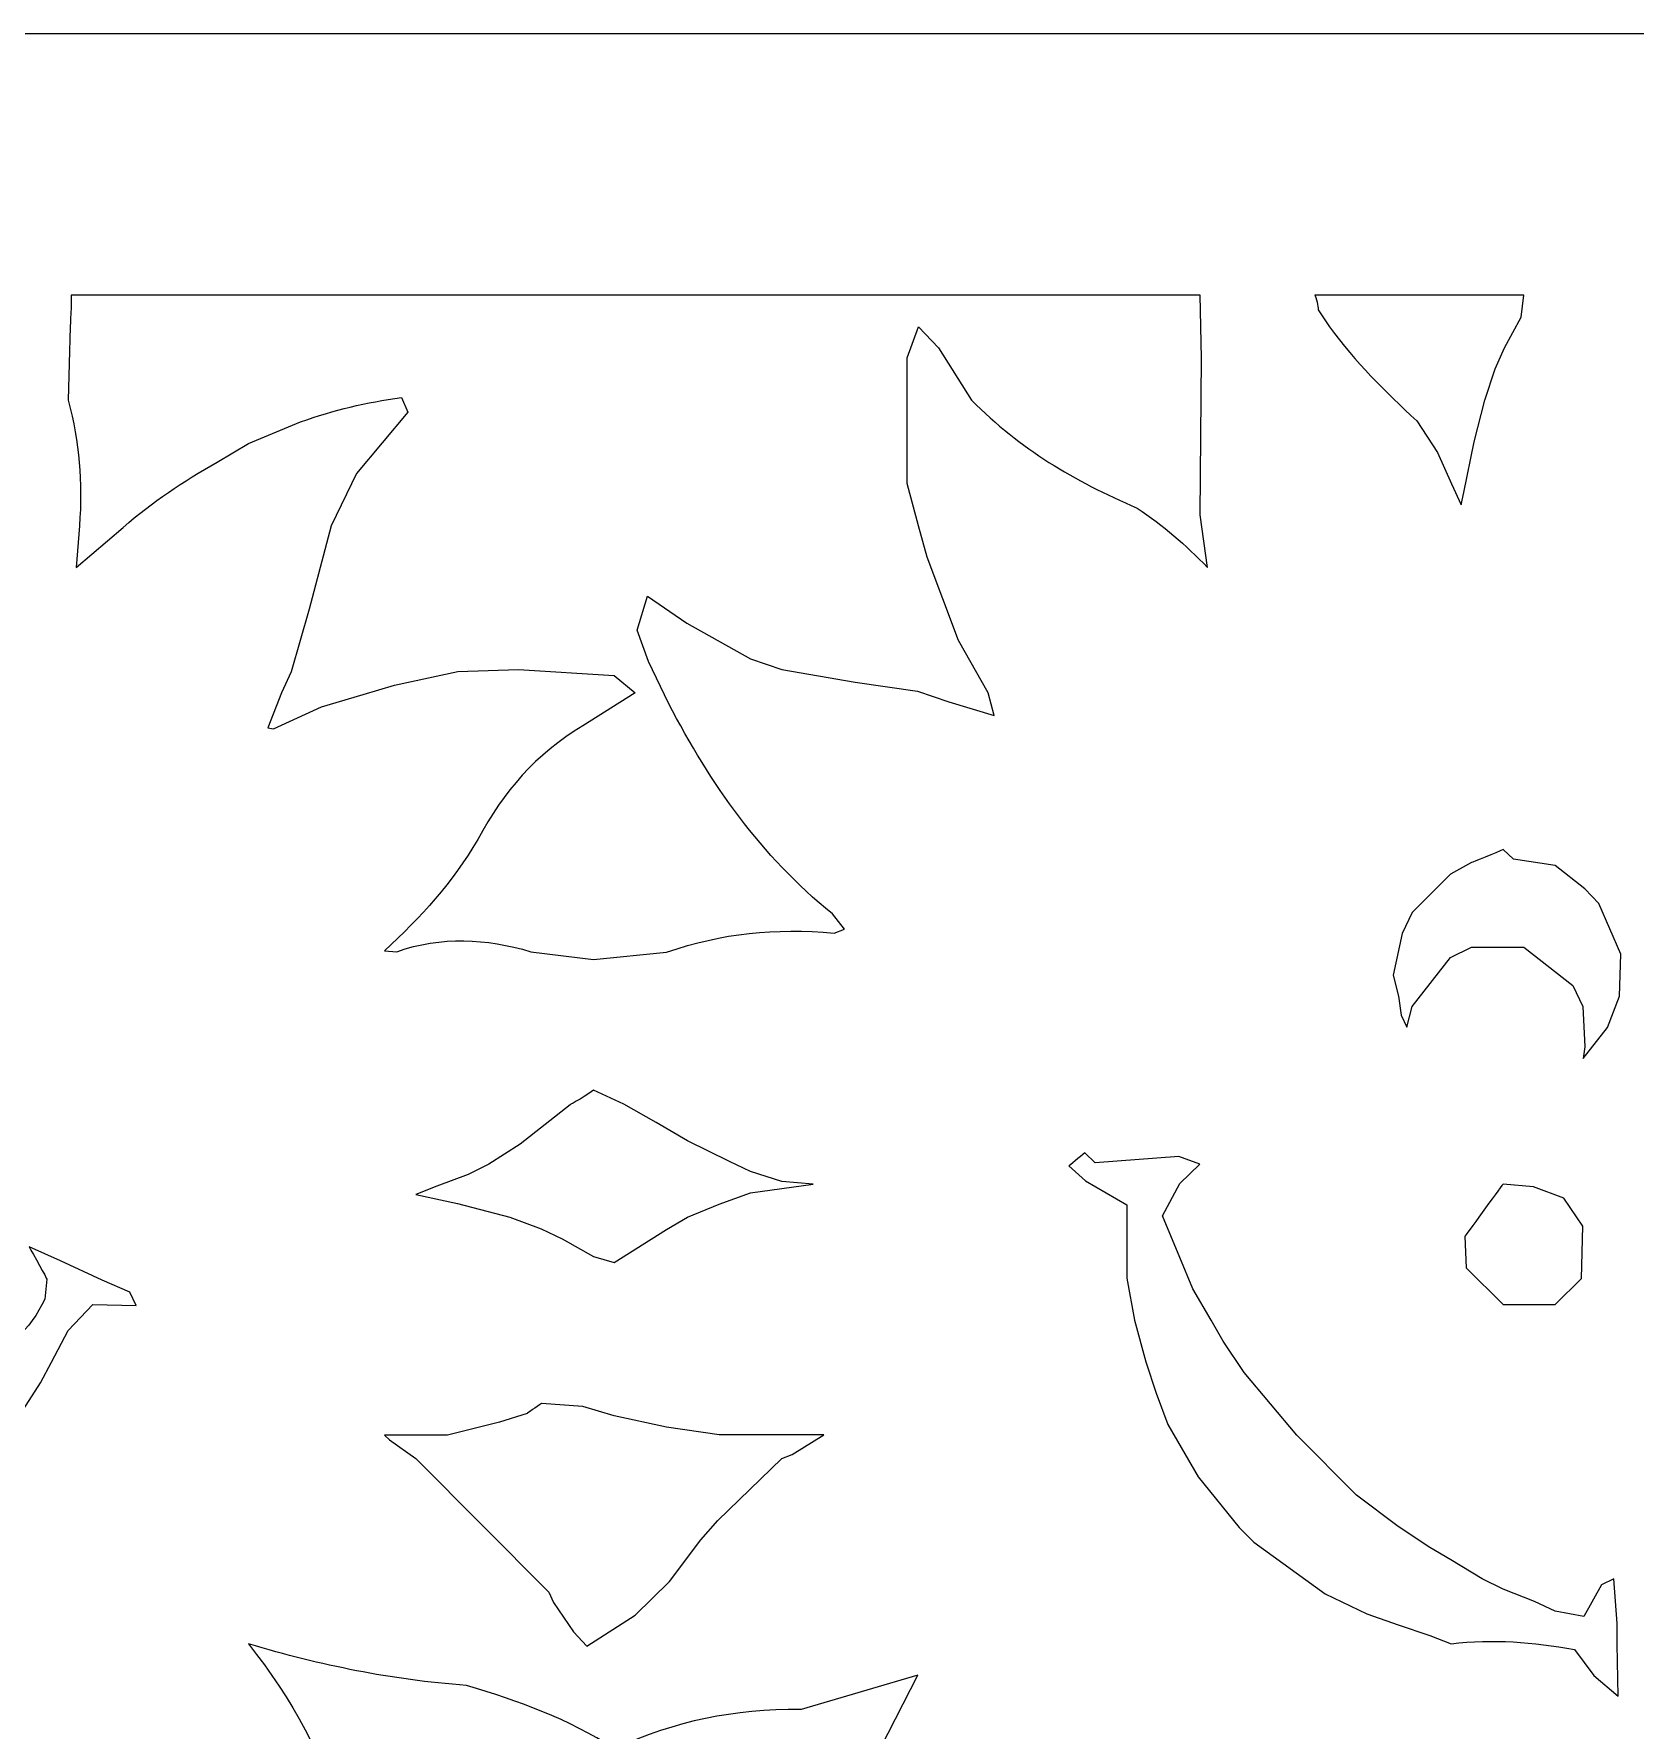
# Model space of a CAD drawing. Header units: centimetres. Extents: x -13.8 to 13.8, y -13.7 to 13.7.
# Drawn here: x 10.575 to 12.334, y -2.726 to -0.862 of the extents above; entities that cross this region are included whole.
import ezdxf

# ---------------------------------------------------------------- set-up
doc = ezdxf.new("R2010")
doc.units = ezdxf.units.CM
doc.header["$MEASUREMENT"] = 0
doc.layers.add('Layer 1', color=7, linetype='Continuous')

msp = doc.modelspace()

# ---------------------------------------------------------------- linework, layer by layer
at = {"layer": 'Layer 1', "lineweight": 0}
msp.add_lwpolyline([(0.73523, -13.67105), (13.55625, -13.67105), (13.55625, -0.86165), (0.73523, -0.86165), (0.73523, -13.67105)], close=True, dxfattribs=at)
at = {"layer": 'Layer 1', "color": 7, "lineweight": 0}
for points, knots in [([(10.61532, -1.14872), (10.61532, -1.14872), (11.85606, -1.14872), (11.85606, -1.14872), (11.85606, -1.14872), (11.85606, -1.14872), (11.85775, -1.21807), (11.85775, -1.21807), (11.85775, -1.21807), (11.85775, -1.21807), (11.85606, -1.39008), (11.85606, -1.39008), (11.85606, -1.39008), (11.85606, -1.39008), (11.86442, -1.448), (11.86442, -1.448), (11.86442, -1.448), (11.84005, -1.42284), (11.81603, -1.40209), (11.7869, -1.38265), (11.7869, -1.38265), (11.71755, -1.35294), (11.65868, -1.31807), (11.60497, -1.26414), (11.60497, -1.26414), (11.60497, -1.26414), (11.56877, -1.20662), (11.56877, -1.20662), (11.56877, -1.20662), (11.56877, -1.20662), (11.54668, -1.18357), (11.54668, -1.18357), (11.54668, -1.18357), (11.54668, -1.18357), (11.5343, -1.21767), (11.5343, -1.21767), (11.5343, -1.21767), (11.5343, -1.21767), (11.5343, -1.3556), (11.5343, -1.3556), (11.5343, -1.3556), (11.5343, -1.3556), (11.54668, -1.40209), (11.54668, -1.40209), (11.54668, -1.40209), (11.54668, -1.40209), (11.55621, -1.43657), (11.55621, -1.43657), (11.55621, -1.43657), (11.55621, -1.43657), (11.59069, -1.5282), (11.59069, -1.5282), (11.59069, -1.5282), (11.59069, -1.5282), (11.62308, -1.58572), (11.62308, -1.58572), (11.62308, -1.58572), (11.62308, -1.58572), (11.62975, -1.61067), (11.62975, -1.61067), (11.62975, -1.61067), (11.62975, -1.61067), (11.58003, -1.59543), (11.58003, -1.59543), (11.58003, -1.59543), (11.58003, -1.59543), (11.54555, -1.58381), (11.54555, -1.58381), (11.54555, -1.58381), (11.54555, -1.58381), (11.47697, -1.5741), (11.47697, -1.5741), (11.47697, -1.5741), (11.47697, -1.5741), (11.3964, -1.56), (11.3964, -1.56), (11.3964, -1.56), (11.3964, -1.56), (11.3619, -1.5482), (11.3619, -1.5482), (11.3619, -1.5482), (11.3619, -1.5482), (11.29218, -1.50915), (11.29218, -1.50915), (11.29218, -1.50915), (11.29218, -1.50915), (11.24892, -1.47962), (11.24892, -1.47962), (11.24892, -1.47962), (11.24892, -1.47962), (11.23749, -1.51695), (11.23749, -1.51695), (11.23749, -1.51695), (11.23749, -1.51695), (11.24987, -1.55143), (11.24987, -1.55143), (11.24987, -1.55143), (11.24987, -1.55143), (11.27196, -1.59715), (11.27196, -1.59715), (11.27196, -1.59715), (11.319, -1.68724), (11.37253, -1.76384), (11.45198, -1.82861), (11.45198, -1.82861), (11.45198, -1.82861), (11.46532, -1.84536), (11.46532, -1.84536), (11.46532, -1.84536), (11.46532, -1.84536), (11.45389, -1.84975), (11.45389, -1.84975), (11.45389, -1.84975), (11.38891, -1.84403), (11.33139, -1.84956), (11.26985, -1.87071), (11.26985, -1.87071), (11.26985, -1.87071), (11.18947, -1.87873), (11.18947, -1.87873), (11.18947, -1.87873), (11.18947, -1.87873), (11.1207, -1.87016), (11.1207, -1.87016), (11.1207, -1.87016), (11.07077, -1.8555), (11.02278, -1.85301), (10.97325, -1.87016), (10.97325, -1.87016), (10.97325, -1.87016), (10.9597, -1.86921), (10.9597, -1.86921), (10.9597, -1.86921), (10.99992, -1.83206), (11.03439, -1.79454), (11.06238, -1.74673), (11.06238, -1.74673), (11.09077, -1.69379), (11.12583, -1.65338), (11.17782, -1.62195), (11.17782, -1.62195), (11.17782, -1.62195), (11.23534, -1.58575), (11.23534, -1.58575), (11.23534, -1.58575), (11.23534, -1.58575), (11.21229, -1.56651), (11.21229, -1.56651), (11.21229, -1.56651), (11.21229, -1.56651), (11.10696, -1.56021), (11.10696, -1.56021), (11.10696, -1.56021), (11.10696, -1.56021), (11.04028, -1.5623), (11.04028, -1.5623), (11.04028, -1.5623), (11.04028, -1.5623), (10.97093, -1.57717), (10.97093, -1.57717), (10.97093, -1.57717), (10.97093, -1.57717), (10.93645, -1.58765), (10.93645, -1.58765), (10.93645, -1.58765), (10.93645, -1.58765), (10.89073, -1.60099), (10.89073, -1.60099), (10.89073, -1.60099), (10.89073, -1.60099), (10.83795, -1.62517), (10.83795, -1.62517), (10.83795, -1.62517), (10.83795, -1.62517), (10.83147, -1.62403), (10.83147, -1.62403), (10.83147, -1.62403), (10.83147, -1.62403), (10.84652, -1.58574), (10.84652, -1.58574), (10.84652, -1.58574), (10.84652, -1.58574), (10.85718, -1.56269), (10.85718, -1.56269), (10.85718, -1.56269), (10.85718, -1.56269), (10.87718, -1.49374), (10.87718, -1.49374), (10.87718, -1.49374), (10.87718, -1.49374), (10.90136, -1.40211), (10.90136, -1.40211), (10.90136, -1.40211), (10.90136, -1.40211), (10.92898, -1.34459), (10.92898, -1.34459), (10.92898, -1.34459), (10.92898, -1.34459), (10.98536, -1.27733), (10.98536, -1.27733), (10.98536, -1.27733), (10.98536, -1.27733), (10.97851, -1.26114), (10.97851, -1.26114), (10.97851, -1.26114), (10.93927, -1.26667), (10.90461, -1.27466), (10.86765, -1.28802), (10.86765, -1.28802), (10.86765, -1.28802), (10.81031, -1.31183), (10.81031, -1.31183), (10.81031, -1.31183), (10.81031, -1.31183), (10.77583, -1.33223), (10.77583, -1.33223), (10.77583, -1.33223), (10.73831, -1.35374), (10.70497, -1.37567), (10.67259, -1.40385), (10.67259, -1.40385), (10.67259, -1.40385), (10.62078, -1.44804), (10.62078, -1.44804), (10.62078, -1.44804), (10.62078, -1.44804), (10.62459, -1.40213), (10.62459, -1.40213), (10.62459, -1.40213), (10.628, -1.35374), (10.62459, -1.31127), (10.61221, -1.2642), (10.61221, -1.2642), (10.61221, -1.2642), (10.61433, -1.18363), (10.61433, -1.18363), (10.61433, -1.18363), (10.61437, -1.18359), (10.61609, -1.15499), (10.61532, -1.14872)], [0, 0, 0, 0, 0.0163934, 0.0163934, 0.0163934, 0.0163934, 0.0327869, 0.0327869, 0.0327869, 0.0327869, 0.0491803, 0.0491803, 0.0491803, 0.0491803, 0.0655738, 0.0655738, 0.0655738, 0.0655738, 0.0819672, 0.0819672, 0.0819672, 0.0819672, 0.0983607, 0.0983607, 0.0983607, 0.0983607, 0.1147541, 0.1147541, 0.1147541, 0.1147541, 0.1311475, 0.1311475, 0.1311475, 0.1311475, 0.147541, 0.147541, 0.147541, 0.147541, 0.1639344, 0.1639344, 0.1639344, 0.1639344, 0.1803279, 0.1803279, 0.1803279, 0.1803279, 0.1967213, 0.1967213, 0.1967213, 0.1967213, 0.2131148, 0.2131148, 0.2131148, 0.2131148, 0.2295082, 0.2295082, 0.2295082, 0.2295082, 0.2459016, 0.2459016, 0.2459016, 0.2459016, 0.2622951, 0.2622951, 0.2622951, 0.2622951, 0.2786885, 0.2786885, 0.2786885, 0.2786885, 0.295082, 0.295082, 0.295082, 0.295082, 0.3114754, 0.3114754, 0.3114754, 0.3114754, 0.3278689, 0.3278689, 0.3278689, 0.3278689, 0.3442623, 0.3442623, 0.3442623, 0.3442623, 0.3606557, 0.3606557, 0.3606557, 0.3606557, 0.3770492, 0.3770492, 0.3770492, 0.3770492, 0.3934426, 0.3934426, 0.3934426, 0.3934426, 0.4098361, 0.4098361, 0.4098361, 0.4098361, 0.4262295, 0.4262295, 0.4262295, 0.4262295, 0.442623, 0.442623, 0.442623, 0.442623, 0.4590164, 0.4590164, 0.4590164, 0.4590164, 0.4754098, 0.4754098, 0.4754098, 0.4754098, 0.4918033, 0.4918033, 0.4918033, 0.4918033, 0.5081967, 0.5081967, 0.5081967, 0.5081967, 0.5245902, 0.5245902, 0.5245902, 0.5245902, 0.5409836, 0.5409836, 0.5409836, 0.5409836, 0.557377, 0.557377, 0.557377, 0.557377, 0.5737705, 0.5737705, 0.5737705, 0.5737705, 0.5901639, 0.5901639, 0.5901639, 0.5901639, 0.6065574, 0.6065574, 0.6065574, 0.6065574, 0.6229508, 0.6229508, 0.6229508, 0.6229508, 0.6393443, 0.6393443, 0.6393443, 0.6393443, 0.6557377, 0.6557377, 0.6557377, 0.6557377, 0.6721311, 0.6721311, 0.6721311, 0.6721311, 0.6885246, 0.6885246, 0.6885246, 0.6885246, 0.704918, 0.704918, 0.704918, 0.704918, 0.7213115, 0.7213115, 0.7213115, 0.7213115, 0.7377049, 0.7377049, 0.7377049, 0.7377049, 0.7540984, 0.7540984, 0.7540984, 0.7540984, 0.7704918, 0.7704918, 0.7704918, 0.7704918, 0.7868852, 0.7868852, 0.7868852, 0.7868852, 0.8032787, 0.8032787, 0.8032787, 0.8032787, 0.8196721, 0.8196721, 0.8196721, 0.8196721, 0.8360656, 0.8360656, 0.8360656, 0.8360656, 0.852459, 0.852459, 0.852459, 0.852459, 0.8688525, 0.8688525, 0.8688525, 0.8688525, 0.8852459, 0.8852459, 0.8852459, 0.8852459, 0.9016393, 0.9016393, 0.9016393, 0.9016393, 0.9180328, 0.9180328, 0.9180328, 0.9180328, 0.9344262, 0.9344262, 0.9344262, 0.9344262, 0.9508197, 0.9508197, 0.9508197, 0.9508197, 0.9672131, 0.9672131, 0.9672131, 0.9672131, 1, 1, 1, 1]), ([(11.98234, -1.14872), (11.98234, -1.14872), (12.21208, -1.14872), (12.21208, -1.14872), (12.21208, -1.14872), (12.21208, -1.14872), (12.20904, -1.1729), (12.20904, -1.1729), (12.20904, -1.1729), (12.20904, -1.1729), (12.19076, -1.20661), (12.19076, -1.20661), (12.19076, -1.20661), (12.19076, -1.20661), (12.18047, -1.22984), (12.18047, -1.22984), (12.18047, -1.22984), (12.18047, -1.22984), (12.16904, -1.26413), (12.16904, -1.26413), (12.16904, -1.26413), (12.16904, -1.26413), (12.15742, -1.31004), (12.15742, -1.31004), (12.15742, -1.31004), (12.15742, -1.31004), (12.14599, -1.36547), (12.14599, -1.36547), (12.14599, -1.36547), (12.14599, -1.36547), (12.14313, -1.37899), (12.14313, -1.37899), (12.14313, -1.37899), (12.14313, -1.37899), (12.13247, -1.35594), (12.13247, -1.35594), (12.13247, -1.35594), (12.13247, -1.35594), (12.11704, -1.32146), (12.11704, -1.32146), (12.11704, -1.32146), (12.11704, -1.32146), (12.09437, -1.28698), (12.09437, -1.28698), (12.09437, -1.28698), (12.05913, -1.25422), (12.02711, -1.22258), (11.99854, -1.18353), (11.99854, -1.18353), (11.99854, -1.18353), (11.98597, -1.16467), (11.98597, -1.16467), (11.98597, -1.16467), (11.98597, -1.16472), (11.98502, -1.15499), (11.98234, -1.14872)], [0, 0, 0, 0, 0.0666667, 0.0666667, 0.0666667, 0.0666667, 0.1333333, 0.1333333, 0.1333333, 0.1333333, 0.2, 0.2, 0.2, 0.2, 0.2666667, 0.2666667, 0.2666667, 0.2666667, 0.3333333, 0.3333333, 0.3333333, 0.3333333, 0.4, 0.4, 0.4, 0.4, 0.4666667, 0.4666667, 0.4666667, 0.4666667, 0.5333333, 0.5333333, 0.5333333, 0.5333333, 0.6, 0.6, 0.6, 0.6, 0.6666667, 0.6666667, 0.6666667, 0.6666667, 0.7333333, 0.7333333, 0.7333333, 0.7333333, 0.8, 0.8, 0.8, 0.8, 0.8666667, 0.8666667, 0.8666667, 0.8666667, 1, 1, 1, 1]), ([(12.18904, -1.75773), (12.18904, -1.75773), (12.20047, -1.76839), (12.20047, -1.76839), (12.20047, -1.76839), (12.20047, -1.76839), (12.24619, -1.77545), (12.24619, -1.77545), (12.24619, -1.77545), (12.24619, -1.77545), (12.27895, -1.80117), (12.27895, -1.80117), (12.27895, -1.80117), (12.27895, -1.80117), (12.29419, -1.81736), (12.29419, -1.81736), (12.29419, -1.81736), (12.29419, -1.81736), (12.31837, -1.87298), (12.31837, -1.87298), (12.31837, -1.87298), (12.31837, -1.87298), (12.31723, -1.9191), (12.31723, -1.9191), (12.31723, -1.9191), (12.31723, -1.9191), (12.30389, -1.95358), (12.30389, -1.95358), (12.30389, -1.95358), (12.30389, -1.95358), (12.27722, -1.98768), (12.27722, -1.98768), (12.27722, -1.98768), (12.27722, -1.98768), (12.27894, -1.97453), (12.27894, -1.97453), (12.27894, -1.97453), (12.27894, -1.97453), (12.27685, -1.9305), (12.27685, -1.9305), (12.27685, -1.9305), (12.27685, -1.9305), (12.26561, -1.90727), (12.26561, -1.90727), (12.26561, -1.90727), (12.26561, -1.90727), (12.21187, -1.86536), (12.21187, -1.86536), (12.21187, -1.86536), (12.21187, -1.86536), (12.15454, -1.86537), (12.15454, -1.86537), (12.15454, -1.86537), (12.15454, -1.86537), (12.13149, -1.87661), (12.13149, -1.87661), (12.13149, -1.87661), (12.13149, -1.87661), (12.08939, -1.93053), (12.08939, -1.93053), (12.08939, -1.93053), (12.08939, -1.93053), (12.08349, -1.9532), (12.08349, -1.9532), (12.08349, -1.9532), (12.08349, -1.9532), (12.07701, -1.94005), (12.07701, -1.94005), (12.07701, -1.94005), (12.07701, -1.94005), (12.07434, -1.91909), (12.07434, -1.91909), (12.07434, -1.91909), (12.07434, -1.91909), (12.06844, -1.89602), (12.06844, -1.89602), (12.06844, -1.89602), (12.06844, -1.89602), (12.07815, -1.85011), (12.07815, -1.85011), (12.07815, -1.85011), (12.07815, -1.85011), (12.08939, -1.82706), (12.08939, -1.82706), (12.08939, -1.82706), (12.08939, -1.82706), (12.13149, -1.78496), (12.13149, -1.78496), (12.13149, -1.78496), (12.13149, -1.78496), (12.15454, -1.77221), (12.15454, -1.77221), (12.15454, -1.77221), (12.15456, -1.77223), (12.18314, -1.76099), (12.18904, -1.75773)], [0, 0, 0, 0, 0.04, 0.04, 0.04, 0.04, 0.08, 0.08, 0.08, 0.08, 0.12, 0.12, 0.12, 0.12, 0.16, 0.16, 0.16, 0.16, 0.2, 0.2, 0.2, 0.2, 0.24, 0.24, 0.24, 0.24, 0.28, 0.28, 0.28, 0.28, 0.32, 0.32, 0.32, 0.32, 0.36, 0.36, 0.36, 0.36, 0.4, 0.4, 0.4, 0.4, 0.44, 0.44, 0.44, 0.44, 0.48, 0.48, 0.48, 0.48, 0.52, 0.52, 0.52, 0.52, 0.56, 0.56, 0.56, 0.56, 0.6, 0.6, 0.6, 0.6, 0.64, 0.64, 0.64, 0.64, 0.68, 0.68, 0.68, 0.68, 0.72, 0.72, 0.72, 0.72, 0.76, 0.76, 0.76, 0.76, 0.8, 0.8, 0.8, 0.8, 0.84, 0.84, 0.84, 0.84, 0.88, 0.88, 0.88, 0.88, 0.92, 0.92, 0.92, 0.92, 1, 1, 1, 1]), ([(11.18949, -2.02216), (11.18949, -2.02216), (11.22301, -2.03759), (11.22301, -2.03759), (11.22301, -2.03759), (11.22301, -2.03759), (11.25844, -2.05799), (11.25844, -2.05799), (11.25844, -2.05799), (11.25844, -2.05799), (11.29292, -2.07799), (11.29292, -2.07799), (11.29292, -2.07799), (11.29292, -2.07799), (11.31578, -2.08942), (11.31578, -2.08942), (11.31578, -2.08942), (11.31578, -2.08942), (11.33883, -2.10066), (11.33883, -2.10066), (11.33883, -2.10066), (11.33883, -2.10066), (11.36188, -2.11153), (11.36188, -2.11153), (11.36188, -2.11153), (11.36188, -2.11153), (11.39638, -2.12277), (11.39638, -2.12277), (11.39638, -2.12277), (11.39638, -2.12277), (11.43086, -2.12563), (11.43086, -2.12563), (11.43086, -2.12563), (11.43086, -2.12563), (11.36191, -2.13516), (11.36191, -2.13516), (11.36191, -2.13516), (11.36191, -2.13516), (11.32743, -2.14754), (11.32743, -2.14754), (11.32743, -2.14754), (11.32743, -2.14754), (11.29295, -2.16201), (11.29295, -2.16201), (11.29295, -2.16201), (11.29295, -2.16201), (11.26988, -2.17553), (11.26988, -2.17553), (11.26988, -2.17553), (11.26988, -2.17553), (11.21236, -2.21173), (11.21236, -2.21173), (11.21236, -2.21173), (11.21236, -2.21173), (11.1895, -2.20525), (11.1895, -2.20525), (11.1895, -2.20525), (11.1895, -2.20525), (11.15502, -2.18583), (11.15502, -2.18583), (11.15502, -2.18583), (11.15502, -2.18583), (11.13195, -2.17459), (11.13195, -2.17459), (11.13195, -2.17459), (11.13195, -2.17459), (11.09747, -2.162), (11.09747, -2.162), (11.09747, -2.162), (11.09747, -2.162), (11.03992, -2.14695), (11.03992, -2.14695), (11.03992, -2.14695), (11.03992, -2.14695), (10.99439, -2.13687), (10.99439, -2.13687), (10.99439, -2.13687), (10.99439, -2.13687), (11.01725, -2.12772), (11.01725, -2.12772), (11.01725, -2.12772), (11.01725, -2.12772), (11.05173, -2.11515), (11.05173, -2.11515), (11.05173, -2.11515), (11.05173, -2.11515), (11.07438, -2.10353), (11.07438, -2.10353), (11.07438, -2.10353), (11.07438, -2.10353), (11.10886, -2.08181), (11.10886, -2.08181), (11.10886, -2.08181), (11.10886, -2.08181), (11.16373, -2.03837), (11.16373, -2.03837), (11.16373, -2.03837), (11.16378, -2.03835), (11.18436, -2.02692), (11.18949, -2.02216)], [0, 0, 0, 0, 0.0384615, 0.0384615, 0.0384615, 0.0384615, 0.0769231, 0.0769231, 0.0769231, 0.0769231, 0.1153846, 0.1153846, 0.1153846, 0.1153846, 0.1538462, 0.1538462, 0.1538462, 0.1538462, 0.1923077, 0.1923077, 0.1923077, 0.1923077, 0.2307692, 0.2307692, 0.2307692, 0.2307692, 0.2692308, 0.2692308, 0.2692308, 0.2692308, 0.3076923, 0.3076923, 0.3076923, 0.3076923, 0.3461538, 0.3461538, 0.3461538, 0.3461538, 0.3846154, 0.3846154, 0.3846154, 0.3846154, 0.4230769, 0.4230769, 0.4230769, 0.4230769, 0.4615385, 0.4615385, 0.4615385, 0.4615385, 0.5, 0.5, 0.5, 0.5, 0.5384615, 0.5384615, 0.5384615, 0.5384615, 0.5769231, 0.5769231, 0.5769231, 0.5769231, 0.6153846, 0.6153846, 0.6153846, 0.6153846, 0.6538462, 0.6538462, 0.6538462, 0.6538462, 0.6923077, 0.6923077, 0.6923077, 0.6923077, 0.7307692, 0.7307692, 0.7307692, 0.7307692, 0.7692308, 0.7692308, 0.7692308, 0.7692308, 0.8076923, 0.8076923, 0.8076923, 0.8076923, 0.8461538, 0.8461538, 0.8461538, 0.8461538, 0.8846154, 0.8846154, 0.8846154, 0.8846154, 0.9230769, 0.9230769, 0.9230769, 0.9230769, 1, 1, 1, 1]), ([(11.72956, -2.09111), (11.72956, -2.09111), (11.74099, -2.10235), (11.74099, -2.10235), (11.74099, -2.10235), (11.74099, -2.10235), (11.83262, -2.09513), (11.83262, -2.09513), (11.83262, -2.09513), (11.83262, -2.09513), (11.85585, -2.10349), (11.85585, -2.10349), (11.85585, -2.10349), (11.85585, -2.10349), (11.83376, -2.12484), (11.83376, -2.12484), (11.83376, -2.12484), (11.83376, -2.12484), (11.81471, -2.16027), (11.81471, -2.16027), (11.81471, -2.16027), (11.81471, -2.16027), (11.83376, -2.20618), (11.83376, -2.20618), (11.83376, -2.20618), (11.83376, -2.20618), (11.84823, -2.24066), (11.84823, -2.24066), (11.84823, -2.24066), (11.84823, -2.24066), (11.86823, -2.27514), (11.86823, -2.27514), (11.86823, -2.27514), (11.86823, -2.27514), (11.88157, -2.29819), (11.88157, -2.29819), (11.88157, -2.29819), (11.88157, -2.29819), (11.90464, -2.33267), (11.90464, -2.33267), (11.90464, -2.33267), (11.90464, -2.33267), (11.96237, -2.40162), (11.96237, -2.40162), (11.96237, -2.40162), (11.96237, -2.40162), (12.02809, -2.46734), (12.02809, -2.46734), (12.02809, -2.46734), (12.02809, -2.46734), (12.074, -2.50182), (12.074, -2.50182), (12.074, -2.50182), (12.074, -2.50182), (12.10848, -2.52505), (12.10848, -2.52505), (12.10848, -2.52505), (12.10848, -2.52505), (12.13155, -2.53839), (12.13155, -2.53839), (12.13155, -2.53839), (12.13155, -2.53839), (12.16603, -2.55935), (12.16603, -2.55935), (12.16603, -2.55935), (12.16603, -2.55935), (12.18908, -2.57078), (12.18908, -2.57078), (12.18908, -2.57078), (12.18908, -2.57078), (12.22356, -2.5843), (12.22356, -2.5843), (12.22356, -2.5843), (12.22356, -2.5843), (12.24623, -2.59496), (12.24623, -2.59496), (12.24623, -2.59496), (12.24623, -2.59496), (12.27803, -2.60086), (12.27803, -2.60086), (12.27803, -2.60086), (12.27803, -2.60086), (12.29727, -2.56601), (12.29727, -2.56601), (12.29727, -2.56601), (12.29727, -2.56601), (12.31079, -2.55934), (12.31079, -2.55934), (12.31079, -2.55934), (12.31079, -2.55934), (12.3146, -2.60829), (12.3146, -2.60829), (12.3146, -2.60829), (12.3146, -2.60829), (12.3146, -2.63115), (12.3146, -2.63115), (12.3146, -2.63115), (12.3146, -2.63115), (12.31555, -2.6883), (12.31555, -2.6883), (12.31555, -2.6883), (12.31555, -2.6883), (12.28869, -2.66565), (12.28869, -2.66565), (12.28869, -2.66565), (12.28869, -2.66565), (12.26773, -2.63707), (12.26773, -2.63707), (12.26773, -2.63707), (12.22143, -2.6285), (12.17878, -2.62527), (12.13189, -2.63059), (12.13189, -2.63059), (12.13189, -2.63059), (12.10845, -2.62144), (12.10845, -2.62144), (12.10845, -2.62144), (12.10845, -2.62144), (12.07397, -2.61001), (12.07397, -2.61001), (12.07397, -2.61001), (12.07397, -2.61001), (12.03949, -2.59763), (12.03949, -2.59763), (12.03949, -2.59763), (12.03949, -2.59763), (11.99358, -2.57572), (11.99358, -2.57572), (11.99358, -2.57572), (11.99358, -2.57572), (11.9151, -2.51913), (11.9151, -2.51913), (11.9151, -2.51913), (11.9151, -2.51913), (11.89891, -2.50294), (11.89891, -2.50294), (11.89891, -2.50294), (11.89891, -2.50294), (11.85414, -2.4473), (11.85414, -2.4473), (11.85414, -2.4473), (11.85414, -2.4473), (11.82062, -2.38978), (11.82062, -2.38978), (11.82062, -2.38978), (11.82062, -2.38978), (11.80787, -2.3553), (11.80787, -2.3553), (11.80787, -2.3553), (11.80787, -2.3553), (11.79644, -2.32101), (11.79644, -2.32101), (11.79644, -2.32101), (11.79644, -2.32101), (11.78406, -2.2751), (11.78406, -2.2751), (11.78406, -2.2751), (11.78406, -2.2751), (11.77549, -2.2288), (11.77549, -2.2288), (11.77549, -2.2288), (11.77549, -2.2288), (11.77549, -2.14823), (11.77549, -2.14823), (11.77549, -2.14823), (11.77549, -2.14823), (11.73033, -2.12214), (11.73033, -2.12214), (11.73033, -2.12214), (11.73033, -2.12214), (11.71205, -2.10558), (11.71205, -2.10558), (11.71205, -2.10558), (11.71202, -2.10561), (11.7248, -2.09513), (11.72956, -2.09111)], [0, 0, 0, 0, 0.0222222, 0.0222222, 0.0222222, 0.0222222, 0.0444444, 0.0444444, 0.0444444, 0.0444444, 0.0666667, 0.0666667, 0.0666667, 0.0666667, 0.0888889, 0.0888889, 0.0888889, 0.0888889, 0.1111111, 0.1111111, 0.1111111, 0.1111111, 0.1333333, 0.1333333, 0.1333333, 0.1333333, 0.1555556, 0.1555556, 0.1555556, 0.1555556, 0.1777778, 0.1777778, 0.1777778, 0.1777778, 0.2, 0.2, 0.2, 0.2, 0.2222222, 0.2222222, 0.2222222, 0.2222222, 0.2444444, 0.2444444, 0.2444444, 0.2444444, 0.2666667, 0.2666667, 0.2666667, 0.2666667, 0.2888889, 0.2888889, 0.2888889, 0.2888889, 0.3111111, 0.3111111, 0.3111111, 0.3111111, 0.3333333, 0.3333333, 0.3333333, 0.3333333, 0.3555556, 0.3555556, 0.3555556, 0.3555556, 0.3777778, 0.3777778, 0.3777778, 0.3777778, 0.4, 0.4, 0.4, 0.4, 0.4222222, 0.4222222, 0.4222222, 0.4222222, 0.4444444, 0.4444444, 0.4444444, 0.4444444, 0.4666667, 0.4666667, 0.4666667, 0.4666667, 0.4888889, 0.4888889, 0.4888889, 0.4888889, 0.5111111, 0.5111111, 0.5111111, 0.5111111, 0.5333333, 0.5333333, 0.5333333, 0.5333333, 0.5555556, 0.5555556, 0.5555556, 0.5555556, 0.5777778, 0.5777778, 0.5777778, 0.5777778, 0.6, 0.6, 0.6, 0.6, 0.6222222, 0.6222222, 0.6222222, 0.6222222, 0.6444444, 0.6444444, 0.6444444, 0.6444444, 0.6666667, 0.6666667, 0.6666667, 0.6666667, 0.6888889, 0.6888889, 0.6888889, 0.6888889, 0.7111111, 0.7111111, 0.7111111, 0.7111111, 0.7333333, 0.7333333, 0.7333333, 0.7333333, 0.7555556, 0.7555556, 0.7555556, 0.7555556, 0.7777778, 0.7777778, 0.7777778, 0.7777778, 0.8, 0.8, 0.8, 0.8, 0.8222222, 0.8222222, 0.8222222, 0.8222222, 0.8444444, 0.8444444, 0.8444444, 0.8444444, 0.8666667, 0.8666667, 0.8666667, 0.8666667, 0.8888889, 0.8888889, 0.8888889, 0.8888889, 0.9111111, 0.9111111, 0.9111111, 0.9111111, 0.9333333, 0.9333333, 0.9333333, 0.9333333, 0.9555556, 0.9555556, 0.9555556, 0.9555556, 1, 1, 1, 1]), ([(12.18904, -2.12561), (12.18904, -2.12561), (12.22256, -2.12865), (12.22256, -2.12865), (12.22256, -2.12865), (12.22256, -2.12865), (12.2559, -2.14103), (12.2559, -2.14103), (12.2559, -2.14103), (12.2559, -2.14103), (12.27686, -2.1717), (12.27686, -2.1717), (12.27686, -2.1717), (12.27686, -2.1717), (12.27514, -2.22925), (12.27514, -2.22925), (12.27514, -2.22925), (12.27514, -2.22925), (12.24619, -2.25783), (12.24619, -2.25783), (12.24619, -2.25783), (12.24619, -2.25783), (12.18904, -2.25782), (12.18904, -2.25782), (12.18904, -2.25782), (12.18904, -2.25782), (12.14866, -2.21763), (12.14866, -2.21763), (12.14866, -2.21763), (12.14866, -2.21763), (12.14694, -2.18315), (12.14694, -2.18315), (12.14694, -2.18315), (12.14694, -2.18313), (12.18427, -2.1317), (12.18904, -2.12561)], [0, 0, 0, 0, 0.1, 0.1, 0.1, 0.1, 0.2, 0.2, 0.2, 0.2, 0.3, 0.3, 0.3, 0.3, 0.4, 0.4, 0.4, 0.4, 0.5, 0.5, 0.5, 0.5, 0.6, 0.6, 0.6, 0.6, 0.7, 0.7, 0.7, 0.7, 0.8, 0.8, 0.8, 0.8, 1, 1, 1, 1]), ([(10.5692, -2.19456), (10.5692, -2.19456), (10.60368, -2.20999), (10.60368, -2.20999), (10.60368, -2.20999), (10.60368, -2.20999), (10.6494, -2.23095), (10.6494, -2.23095), (10.6494, -2.23095), (10.6494, -2.23095), (10.68007, -2.24447), (10.68007, -2.24447), (10.68007, -2.24447), (10.68007, -2.24447), (10.68674, -2.25894), (10.68674, -2.25894), (10.68674, -2.25894), (10.68674, -2.25894), (10.63911, -2.2578), (10.63911, -2.2578), (10.63911, -2.2578), (10.63911, -2.2578), (10.61223, -2.28656), (10.61223, -2.28656), (10.61223, -2.28656), (10.61223, -2.28656), (10.59395, -2.32104), (10.59395, -2.32104), (10.59395, -2.32104), (10.59395, -2.32104), (10.58157, -2.34409), (10.58157, -2.34409), (10.58157, -2.34409), (10.58157, -2.34409), (10.55948, -2.37857), (10.55948, -2.37857), (10.55948, -2.37857), (10.55948, -2.37857), (10.55472, -2.38981), (10.55472, -2.38981), (10.55472, -2.38981), (10.55472, -2.38981), (10.48995, -2.45725), (10.48995, -2.45725), (10.48995, -2.45725), (10.48995, -2.45725), (10.46595, -2.47876), (10.46595, -2.47876), (10.46595, -2.47876), (10.46595, -2.47876), (10.43126, -2.50183), (10.43126, -2.50183), (10.43126, -2.50183), (10.43126, -2.50183), (10.40821, -2.51421), (10.40821, -2.51421), (10.40821, -2.51421), (10.40821, -2.51421), (10.38516, -2.52506), (10.38516, -2.52506), (10.38516, -2.52506), (10.38516, -2.52506), (10.35068, -2.5363), (10.35068, -2.5363), (10.35068, -2.5363), (10.35068, -2.5363), (10.30477, -2.54773), (10.30477, -2.54773), (10.30477, -2.54773), (10.30477, -2.54773), (10.2019, -2.55212), (10.2019, -2.55212), (10.2019, -2.55212), (10.2019, -2.55212), (10.1556, -2.55043), (10.1556, -2.55043), (10.1556, -2.55043), (10.1556, -2.55043), (10.13255, -2.54128), (10.13255, -2.54128), (10.13255, -2.54128), (10.13255, -2.54128), (10.09807, -2.52985), (10.09807, -2.52985), (10.09807, -2.52985), (10.09807, -2.52985), (10.06359, -2.5171), (10.06359, -2.5171), (10.06359, -2.5171), (10.06359, -2.5171), (10.04036, -2.50681), (10.04036, -2.50681), (10.04036, -2.50681), (10.04036, -2.50681), (9.9594, -2.52224), (9.9594, -2.52224), (9.9594, -2.52224), (9.9594, -2.52224), (9.94493, -2.51425), (9.94493, -2.51425), (9.94493, -2.51425), (9.94493, -2.51425), (9.96017, -2.48186), (9.96017, -2.48186), (9.96017, -2.48186), (9.96017, -2.48186), (9.97351, -2.44738), (9.97351, -2.44738), (9.97351, -2.44738), (9.97351, -2.44738), (9.98703, -2.41671), (9.98703, -2.41671), (9.98703, -2.41671), (9.98703, -2.41671), (10.0015, -2.41023), (10.0015, -2.41023), (10.0015, -2.41023), (10.0015, -2.41023), (10.04037, -2.4609), (10.04037, -2.4609), (10.04037, -2.4609), (10.04037, -2.4609), (10.08667, -2.47024), (10.08667, -2.47024), (10.08667, -2.47024), (10.08667, -2.47024), (10.13277, -2.47023), (10.13277, -2.47023), (10.13277, -2.47023), (10.13277, -2.47023), (10.1442, -2.45843), (10.1442, -2.45843), (10.1442, -2.45843), (10.1442, -2.45843), (10.22458, -2.45615), (10.22458, -2.45615), (10.22458, -2.45615), (10.22458, -2.45615), (10.2703, -2.44432), (10.2703, -2.44432), (10.2703, -2.44432), (10.2703, -2.44432), (10.30478, -2.43403), (10.30478, -2.43403), (10.30478, -2.43403), (10.30478, -2.43403), (10.33926, -2.42165), (10.33926, -2.42165), (10.33926, -2.42165), (10.33926, -2.42165), (10.37374, -2.40337), (10.37374, -2.40337), (10.37374, -2.40337), (10.37374, -2.40337), (10.39679, -2.39271), (10.39679, -2.39271), (10.39679, -2.39271), (10.39679, -2.39271), (10.4427, -2.3689), (10.4427, -2.3689), (10.4427, -2.3689), (10.4427, -2.3689), (10.51165, -2.32299), (10.51165, -2.32299), (10.51165, -2.32299), (10.54575, -2.30794), (10.57012, -2.28605), (10.58653, -2.25192), (10.58653, -2.25192), (10.58653, -2.25192), (10.58881, -2.23001), (10.58881, -2.23001), (10.58881, -2.23001), (10.58884, -2.22999), (10.57341, -2.20141), (10.5692, -2.19456)], [0, 0, 0, 0, 0.0222222, 0.0222222, 0.0222222, 0.0222222, 0.0444444, 0.0444444, 0.0444444, 0.0444444, 0.0666667, 0.0666667, 0.0666667, 0.0666667, 0.0888889, 0.0888889, 0.0888889, 0.0888889, 0.1111111, 0.1111111, 0.1111111, 0.1111111, 0.1333333, 0.1333333, 0.1333333, 0.1333333, 0.1555556, 0.1555556, 0.1555556, 0.1555556, 0.1777778, 0.1777778, 0.1777778, 0.1777778, 0.2, 0.2, 0.2, 0.2, 0.2222222, 0.2222222, 0.2222222, 0.2222222, 0.2444444, 0.2444444, 0.2444444, 0.2444444, 0.2666667, 0.2666667, 0.2666667, 0.2666667, 0.2888889, 0.2888889, 0.2888889, 0.2888889, 0.3111111, 0.3111111, 0.3111111, 0.3111111, 0.3333333, 0.3333333, 0.3333333, 0.3333333, 0.3555556, 0.3555556, 0.3555556, 0.3555556, 0.3777778, 0.3777778, 0.3777778, 0.3777778, 0.4, 0.4, 0.4, 0.4, 0.4222222, 0.4222222, 0.4222222, 0.4222222, 0.4444444, 0.4444444, 0.4444444, 0.4444444, 0.4666667, 0.4666667, 0.4666667, 0.4666667, 0.4888889, 0.4888889, 0.4888889, 0.4888889, 0.5111111, 0.5111111, 0.5111111, 0.5111111, 0.5333333, 0.5333333, 0.5333333, 0.5333333, 0.5555556, 0.5555556, 0.5555556, 0.5555556, 0.5777778, 0.5777778, 0.5777778, 0.5777778, 0.6, 0.6, 0.6, 0.6, 0.6222222, 0.6222222, 0.6222222, 0.6222222, 0.6444444, 0.6444444, 0.6444444, 0.6444444, 0.6666667, 0.6666667, 0.6666667, 0.6666667, 0.6888889, 0.6888889, 0.6888889, 0.6888889, 0.7111111, 0.7111111, 0.7111111, 0.7111111, 0.7333333, 0.7333333, 0.7333333, 0.7333333, 0.7555556, 0.7555556, 0.7555556, 0.7555556, 0.7777778, 0.7777778, 0.7777778, 0.7777778, 0.8, 0.8, 0.8, 0.8, 0.8222222, 0.8222222, 0.8222222, 0.8222222, 0.8444444, 0.8444444, 0.8444444, 0.8444444, 0.8666667, 0.8666667, 0.8666667, 0.8666667, 0.8888889, 0.8888889, 0.8888889, 0.8888889, 0.9111111, 0.9111111, 0.9111111, 0.9111111, 0.9333333, 0.9333333, 0.9333333, 0.9333333, 0.9555556, 0.9555556, 0.9555556, 0.9555556, 1, 1, 1, 1]), ([(11.13234, -2.36678), (11.13234, -2.36678), (11.17787, -2.36982), (11.17787, -2.36982), (11.17787, -2.36982), (11.17787, -2.36982), (11.21235, -2.3803), (11.21235, -2.3803), (11.21235, -2.3803), (11.21235, -2.3803), (11.26987, -2.39268), (11.26987, -2.39268), (11.26987, -2.39268), (11.26987, -2.39268), (11.32742, -2.40125), (11.32742, -2.40125), (11.32742, -2.40125), (11.32742, -2.40125), (11.44249, -2.40125), (11.44249, -2.40125), (11.44249, -2.40125), (11.44249, -2.40125), (11.4078, -2.42258), (11.4078, -2.42258), (11.4078, -2.42258), (11.4078, -2.42258), (11.39637, -2.42716), (11.39637, -2.42716), (11.39637, -2.42716), (11.39637, -2.42716), (11.32626, -2.49537), (11.32626, -2.49537), (11.32626, -2.49537), (11.32626, -2.49537), (11.30758, -2.51633), (11.30758, -2.51633), (11.30758, -2.51633), (11.30758, -2.51633), (11.27289, -2.56224), (11.27289, -2.56224), (11.27289, -2.56224), (11.27289, -2.56224), (11.23537, -2.59939), (11.23537, -2.59939), (11.23537, -2.59939), (11.23537, -2.59939), (11.18203, -2.63331), (11.18203, -2.63331), (11.18203, -2.63331), (11.18203, -2.63331), (11.16756, -2.6177), (11.16756, -2.6177), (11.16756, -2.6177), (11.16756, -2.6177), (11.14547, -2.58531), (11.14547, -2.58531), (11.14547, -2.58531), (11.14547, -2.58531), (11.1405, -2.57388), (11.1405, -2.57388), (11.1405, -2.57388), (11.1405, -2.57388), (10.99421, -2.42701), (10.99421, -2.42701), (10.99421, -2.42701), (10.99421, -2.42701), (10.96545, -2.40645), (10.96545, -2.40645), (10.96545, -2.40645), (10.96545, -2.40645), (10.95992, -2.40132), (10.95992, -2.40132), (10.95992, -2.40132), (10.95992, -2.40132), (11.02887, -2.40131), (11.02887, -2.40131), (11.02887, -2.40131), (11.02887, -2.40131), (11.08621, -2.38721), (11.08621, -2.38721), (11.08621, -2.38721), (11.08621, -2.38721), (11.1165, -2.3775), (11.1165, -2.3775), (11.1165, -2.3775), (11.11652, -2.37744), (11.12718, -2.37019), (11.13234, -2.36678)], [0, 0, 0, 0, 0.0434783, 0.0434783, 0.0434783, 0.0434783, 0.0869565, 0.0869565, 0.0869565, 0.0869565, 0.1304348, 0.1304348, 0.1304348, 0.1304348, 0.173913, 0.173913, 0.173913, 0.173913, 0.2173913, 0.2173913, 0.2173913, 0.2173913, 0.2608696, 0.2608696, 0.2608696, 0.2608696, 0.3043478, 0.3043478, 0.3043478, 0.3043478, 0.3478261, 0.3478261, 0.3478261, 0.3478261, 0.3913043, 0.3913043, 0.3913043, 0.3913043, 0.4347826, 0.4347826, 0.4347826, 0.4347826, 0.4782609, 0.4782609, 0.4782609, 0.4782609, 0.5217391, 0.5217391, 0.5217391, 0.5217391, 0.5652174, 0.5652174, 0.5652174, 0.5652174, 0.6086957, 0.6086957, 0.6086957, 0.6086957, 0.6521739, 0.6521739, 0.6521739, 0.6521739, 0.6956522, 0.6956522, 0.6956522, 0.6956522, 0.7391304, 0.7391304, 0.7391304, 0.7391304, 0.7826087, 0.7826087, 0.7826087, 0.7826087, 0.826087, 0.826087, 0.826087, 0.826087, 0.8695652, 0.8695652, 0.8695652, 0.8695652, 0.9130435, 0.9130435, 0.9130435, 0.9130435, 1, 1, 1, 1]), ([(10.8104, -2.63081), (10.89118, -2.65481), (10.96584, -2.67005), (11.05006, -2.67653), (11.05006, -2.67653), (11.10835, -2.69368), (11.16092, -2.7131), (11.21275, -2.74588), (11.21275, -2.74588), (11.28133, -2.71482), (11.34229, -2.70283), (11.41754, -2.70283), (11.41754, -2.70283), (11.41754, -2.70283), (11.54594, -2.66531), (11.54594, -2.66531), (11.54594, -2.66531), (11.54594, -2.66531), (11.47278, -2.80837), (11.47278, -2.80837), (11.47278, -2.80837), (11.47278, -2.80837), (11.4368, -2.89714), (11.4368, -2.89714), (11.4368, -2.89714), (11.40537, -2.94839), (11.37259, -2.99297), (11.32763, -3.03295), (11.32763, -3.03295), (11.44479, -3.03258), (11.55014, -3.00665), (11.64711, -2.93789), (11.64711, -2.93789), (11.64711, -2.93789), (11.75284, -2.86074), (11.75284, -2.86074), (11.75284, -2.86074), (11.734, -2.96665), (11.72141, -3.01676), (11.72141, -3.12535), (11.72141, -3.12535), (11.72141, -3.12535), (11.71929, -3.13601), (11.71929, -3.13601), (11.71929, -3.13601), (11.67434, -3.17506), (11.65775, -3.22803), (11.67225, -3.28555), (11.67225, -3.28555), (11.67225, -3.28555), (11.71837, -3.28554), (11.71837, -3.28554), (11.71837, -3.28554), (11.71837, -3.28554), (11.74483, -3.47146), (11.74483, -3.47146), (11.74483, -3.47146), (11.75245, -3.51469), (11.76026, -3.55451), (11.77571, -3.59566), (11.77571, -3.59566), (11.6776, -3.53375), (11.58063, -3.48954), (11.46538, -3.47088), (11.46538, -3.47088), (11.46538, -3.47088), (11.36193, -3.46974), (11.36193, -3.46974), (11.36193, -3.46974), (11.43871, -3.53679), (11.49282, -3.60748), (11.53433, -3.7008), (11.53433, -3.7008), (11.53433, -3.7008), (11.6031, -3.80253), (11.6031, -3.80253), (11.6031, -3.80253), (11.49795, -3.78004), (11.4004, -3.76977), (11.29317, -3.77967), (11.29317, -3.77967), (11.29317, -3.77967), (11.29298, -3.13636), (11.29298, -3.13636), (11.29298, -3.13636), (11.29298, -3.13636), (10.63822, -3.12493), (10.63822, -3.12493), (10.63822, -3.12493), (10.63917, -3.01883), (10.63497, -2.91938), (10.61555, -2.81479), (10.61555, -2.81479), (10.61555, -2.81479), (10.86188, -2.96359), (10.86188, -2.96359), (10.86188, -2.96359), (10.86188, -2.96359), (10.94837, -3.04437), (10.94837, -3.04437), (10.94837, -3.04437), (10.94774, -2.89007), (10.90697, -2.75291), (10.8104, -2.63081)], [0, 0, 0, 0, 0.037037, 0.037037, 0.037037, 0.037037, 0.0740741, 0.0740741, 0.0740741, 0.0740741, 0.1111111, 0.1111111, 0.1111111, 0.1111111, 0.1481481, 0.1481481, 0.1481481, 0.1481481, 0.1851852, 0.1851852, 0.1851852, 0.1851852, 0.2222222, 0.2222222, 0.2222222, 0.2222222, 0.2592593, 0.2592593, 0.2592593, 0.2592593, 0.2962963, 0.2962963, 0.2962963, 0.2962963, 0.3333333, 0.3333333, 0.3333333, 0.3333333, 0.3703704, 0.3703704, 0.3703704, 0.3703704, 0.4074074, 0.4074074, 0.4074074, 0.4074074, 0.4444444, 0.4444444, 0.4444444, 0.4444444, 0.4814815, 0.4814815, 0.4814815, 0.4814815, 0.5185185, 0.5185185, 0.5185185, 0.5185185, 0.5555556, 0.5555556, 0.5555556, 0.5555556, 0.5925926, 0.5925926, 0.5925926, 0.5925926, 0.6296296, 0.6296296, 0.6296296, 0.6296296, 0.6666667, 0.6666667, 0.6666667, 0.6666667, 0.7037037, 0.7037037, 0.7037037, 0.7037037, 0.7407407, 0.7407407, 0.7407407, 0.7407407, 0.7777778, 0.7777778, 0.7777778, 0.7777778, 0.8148148, 0.8148148, 0.8148148, 0.8148148, 0.8518519, 0.8518519, 0.8518519, 0.8518519, 0.8888889, 0.8888889, 0.8888889, 0.8888889, 0.9259259, 0.9259259, 0.9259259, 0.9259259, 1, 1, 1, 1])]:
    msp.add_open_spline(points, degree=3, knots=knots, dxfattribs=at)

doc.saveas('drawing.dxf')
